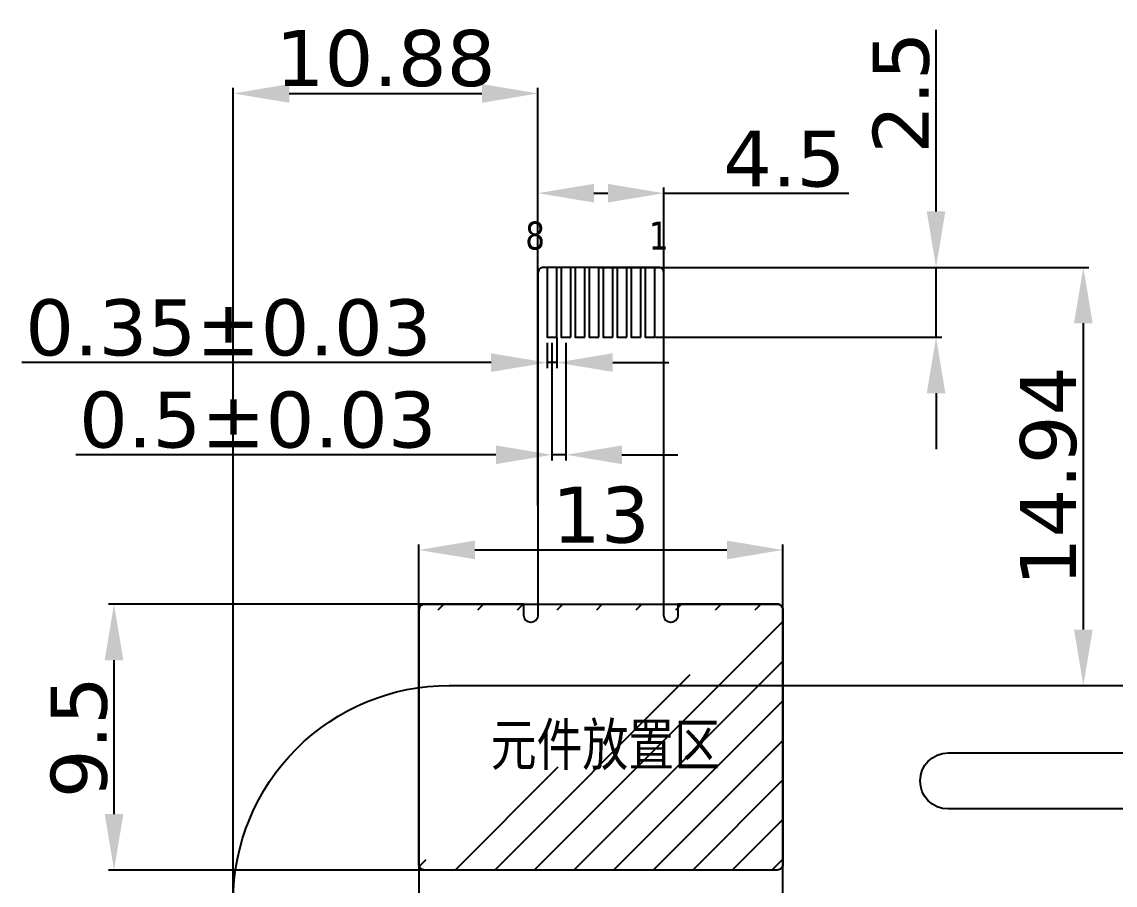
# Model space of a CAD drawing. Header units: inches. Extents: x 1779 to 2225, y 40 to 347.
# Drawn here: x 2053.84 to 2092.88, y 252.27 to 283.12 of the extents above; entities that cross this region are included whole.
import ezdxf

# ---------------------------------------------------------------- set-up
doc = ezdxf.new("R2010")
doc.units = ezdxf.units.IN
doc.header["$LTSCALE"] = 2.574606
doc.header["$MEASUREMENT"] = 0
doc.header["$PDMODE"] = 3
doc.header["$PDSIZE"] = 0.3125
doc.layers.get('0').update_dxf_attribs({"linetype": 'CONTINUOUS'})
doc.layers.get('Defpoints').update_dxf_attribs({"linetype": 'CONTINUOUS'})
for name, color, linetype in [('Cover lens', 6, 'CONTINUOUS'), ('Dimension', 7, 'CONTINUOUS'), ('FPC', 11, 'CONTINUOUS')]:
    doc.layers.add(name, color=color, linetype=linetype)
doc.styles.get("Standard").update_dxf_attribs({"font": 'romand.shx', "width": 0.8, "bigfont": 'bigfont.shx'})
doc.styles.add('文字样式', font='verdana.ttf', dxfattribs={"height": 2})
doc.dimstyles.new('标注', dxfattribs={"dimtxt": 2, "dimasz": 2, "dimexe": 0.2, "dimexo": 0.2, "dimgap": 0.2, "dimtad": 1, "dimdsep": 46, "dimtxsty": '文字样式', "dimcen": 0, "dimclrd": 256, "dimclre": 256, "dimclrt": 256, "dimadec": 0, "dimazin": 0, "dimtfac": 1, "dimtmove": 0, "dimatfit": 3, "dimfxl": 0, "dimarcsym": 0})

# ---------------------------------------------------------------- blocks, each defined once
blk = doc.blocks.new('*D77')
at = {"layer": 'Defpoints', "color": 0}
for p in [(2076.769, 276.997), (2072.269, 273.073), (2076.769, 273.073)]:
    blk.add_point(p, dxfattribs=at)
at = {"layer": 'Dimension', "lineweight": -2}
for p, q in [((2072.269, 273.273), (2072.269, 277.197)), ((2074.269, 276.997), (2074.769, 276.997)), ((2076.769, 273.273), (2076.769, 277.197)), ((2076.769, 276.997), (2083.369, 276.997))]:
    blk.add_line(p, q, dxfattribs=at)
at = {"layer": 'Dimension'}
for points in [[(2074.269, 277.331), (2074.269, 276.664), (2072.269, 276.997)], [(2074.769, 277.331), (2074.769, 276.664), (2076.769, 276.997)]]:
    blk.add_solid(points, dxfattribs=at)
at = {"layer": 'Dimension', "insert": (2081.069, 278.218), "char_height": 2, "attachment_point": 5, "style": '文字样式'}
blk.add_mtext('4.5', dxfattribs=at)
blk = doc.blocks.new('*D78')
at = {"layer": 'Defpoints', "color": 0}
for p in [(2076.269, 274.348), (2086.489, 274.348), (2076.269, 271.848)]:
    blk.add_point(p, dxfattribs=at)
at = {"layer": 'Dimension', "lineweight": -2}
for p, q in [((2086.489, 276.348), (2086.489, 282.835)), ((2076.469, 274.348), (2086.689, 274.348)), ((2086.489, 271.848), (2086.489, 274.348)), ((2076.469, 271.848), (2086.689, 271.848)), ((2086.489, 269.848), (2086.489, 267.848))]:
    blk.add_line(p, q, dxfattribs=at)
at = {"layer": 'Dimension'}
for points in [[(2086.156, 276.348), (2086.822, 276.348), (2086.489, 274.348)], [(2086.156, 269.848), (2086.822, 269.848), (2086.489, 271.848)]]:
    blk.add_solid(points, dxfattribs=at)
at = {"layer": 'Dimension', "insert": (2085.247, 280.591), "char_height": 2, "attachment_point": 5, "rotation": 90, "style": '文字样式'}
blk.add_mtext('2.5', dxfattribs=at)
blk = doc.blocks.new('*D79')
at = {"layer": 'Defpoints', "color": 0}
for p in [(2072.769, 271.848), (2073.269, 271.848), (2073.269, 267.651)]:
    blk.add_point(p, dxfattribs=at)
at = {"layer": 'Dimension', "lineweight": -2}
for p, q in [((2072.769, 271.648), (2072.769, 267.451)), ((2073.269, 271.648), (2073.269, 267.451)), ((2070.769, 267.651), (2055.763, 267.651)), ((2073.269, 267.651), (2072.769, 267.651)), ((2075.269, 267.651), (2077.269, 267.651))]:
    blk.add_line(p, q, dxfattribs=at)
at = {"layer": 'Dimension'}
for points in [[(2070.769, 267.984), (2070.769, 267.317), (2072.769, 267.651)], [(2075.269, 267.984), (2075.269, 267.317), (2073.269, 267.651)]]:
    blk.add_solid(points, dxfattribs=at)
at = {"layer": 'Dimension', "insert": (2062.266, 268.892), "char_height": 2, "attachment_point": 5, "style": '文字样式'}
blk.add_mtext('0.5%%P0.03', dxfattribs=at)
blk = doc.blocks.new('*D80')
at = {"layer": 'Defpoints', "color": 0}
for p in [(2072.594, 271.848), (2072.944, 272.043), (2072.944, 270.945)]:
    blk.add_point(p, dxfattribs=at)
at = {"layer": 'Dimension', "lineweight": -2}
for p, q in [((2072.944, 271.843), (2072.944, 270.745)), ((2072.594, 271.648), (2072.594, 270.745)), ((2070.594, 270.945), (2053.839, 270.945)), ((2072.944, 270.945), (2072.594, 270.945)), ((2074.944, 270.945), (2076.944, 270.945))]:
    blk.add_line(p, q, dxfattribs=at)
at = {"layer": 'Dimension'}
for points in [[(2070.594, 271.278), (2070.594, 270.611), (2072.594, 270.945)], [(2074.944, 271.278), (2074.944, 270.611), (2072.944, 270.945)]]:
    blk.add_solid(points, dxfattribs=at)
at = {"layer": 'Dimension', "insert": (2061.217, 272.186), "char_height": 2, "attachment_point": 5, "style": '文字样式'}
blk.add_mtext('0.35%%P0.03', dxfattribs=at)
blk = doc.blocks.new('*D81')
at = {"layer": 'Defpoints', "color": 0}
for p in [(2057.131, 262.312), (2069.746, 262.312), (2069.746, 252.812)]:
    blk.add_point(p, dxfattribs=at)
at = {"layer": 'Dimension', "lineweight": -2}
for p, q in [((2069.546, 262.312), (2056.931, 262.312)), ((2057.131, 254.812), (2057.131, 260.312)), ((2069.546, 252.812), (2056.931, 252.812))]:
    blk.add_line(p, q, dxfattribs=at)
at = {"layer": 'Dimension'}
for points in [[(2056.797, 260.312), (2057.464, 260.312), (2057.131, 262.312)], [(2056.797, 254.812), (2057.464, 254.812), (2057.131, 252.812)]]:
    blk.add_solid(points, dxfattribs=at)
at = {"layer": 'Dimension', "insert": (2055.89, 257.562), "char_height": 2, "attachment_point": 5, "rotation": 90, "style": '文字样式'}
blk.add_mtext('9.5', dxfattribs=at)
blk = doc.blocks.new('*D82')
at = {"layer": 'Defpoints', "color": 0}
for p in [(2081.019, 264.25), (2068.019, 255.019), (2081.019, 255.019)]:
    blk.add_point(p, dxfattribs=at)
at = {"layer": 'Dimension', "lineweight": -2}
for p, q in [((2068.019, 255.219), (2068.019, 264.45)), ((2081.019, 255.219), (2081.019, 264.45)), ((2070.019, 264.25), (2079.019, 264.25))]:
    blk.add_line(p, q, dxfattribs=at)
at = {"layer": 'Dimension'}
for points in [[(2070.019, 264.584), (2070.019, 263.917), (2068.019, 264.25)], [(2079.019, 264.584), (2079.019, 263.917), (2081.019, 264.25)]]:
    blk.add_solid(points, dxfattribs=at)
at = {"layer": 'Dimension', "insert": (2074.519, 265.492), "char_height": 2, "attachment_point": 5, "style": '文字样式'}
blk.add_mtext('13', dxfattribs=at)
blk = doc.blocks.new('*D83')
at = {"layer": 'Defpoints', "color": 0}
for p in [(2072.269, 280.561), (2072.269, 265.621), (2061.389, 239.213)]:
    blk.add_point(p, dxfattribs=at)
at = {"layer": 'Dimension', "lineweight": -2}
for p, q in [((2061.389, 239.413), (2061.389, 280.761)), ((2072.269, 265.821), (2072.269, 280.761)), ((2063.389, 280.561), (2070.269, 280.561))]:
    blk.add_line(p, q, dxfattribs=at)
at = {"layer": 'Dimension'}
for points in [[(2063.389, 280.895), (2063.389, 280.228), (2061.389, 280.561)], [(2070.269, 280.895), (2070.269, 280.228), (2072.269, 280.561)]]:
    blk.add_solid(points, dxfattribs=at)
at = {"layer": 'Dimension', "insert": (2066.829, 281.807), "char_height": 2, "attachment_point": 5, "style": '文字样式'}
blk.add_mtext('10.88', dxfattribs=at)
blk = doc.blocks.new('*D84')
at = {"layer": 'Defpoints', "color": 0}
for p in [(2074.269, 274.348), (2082.399, 259.408), (2091.748, 259.408)]:
    blk.add_point(p, dxfattribs=at)
at = {"layer": 'Dimension', "lineweight": -2}
for p, q in [((2074.469, 274.348), (2091.948, 274.348)), ((2091.748, 272.348), (2091.748, 261.408)), ((2082.599, 259.408), (2091.948, 259.408))]:
    blk.add_line(p, q, dxfattribs=at)
at = {"layer": 'Dimension'}
for points in [[(2091.415, 272.348), (2092.082, 272.348), (2091.748, 274.348)], [(2091.415, 261.408), (2092.082, 261.408), (2091.748, 259.408)]]:
    blk.add_solid(points, dxfattribs=at)
at = {"layer": 'Dimension', "insert": (2090.509, 266.878), "char_height": 2, "attachment_point": 5, "rotation": 90, "style": '文字样式'}
blk.add_mtext('14.94', dxfattribs=at)

msp = doc.modelspace()

# ---------------------------------------------------------------- hatches: boundary and pattern name
at = {"linetype": 'Continuous'}
h = msp.add_hatch(dxfattribs=at)
h.set_pattern_fill('C', color=6, angle=45, style=0, pattern_type=0)
h.set_pattern_definition([(45, (1811.1277, 54.0247), (-0.7071068, 0.7071068), [])])
edge = h.paths.add_edge_path()
edge.add_line((2068.019, 262.112), (2068.019, 253.012))
edge = h.paths.add_edge_path()
edge.add_arc((2068.219, 253.012), 0.2, 180, 270)
edge.add_line((2081.019, 252.812), (2068.219, 252.812))
edge.add_line((2081.019, 252.812), (2081.019, 262.112))
edge = h.paths.add_edge_path()
edge.add_arc((2080.819, 262.112), 0.2, 0, 90)
edge.add_line((2080.819, 262.312), (2068.219, 262.312))
edge.add_arc((2068.219, 262.112), 0.2, 90, 180)

# ---------------------------------------------------------------- linework, layer by layer
at = {"color": 7, "linetype": 'Continuous'}
msp.add_lwpolyline([(2072.019, 252.812), (2071.319, 252.812)], dxfattribs=at)
at = {"layer": 'Cover lens', "linetype": 'Continuous'}
msp.add_lwpolyline([(2068.962, 134.101, -0.395956), (2061.389, 142.165), (2061.389, 251.698, -0.414214), (2069.099, 259.408), (2118.739, 259.408, -0.414214), (2126.449, 251.698), (2126.449, 142.165, -0.395956), (2118.875, 134.101, -0.031377), (2068.962, 134.101)], format="xyb", dxfattribs=at)
msp.add_lwpolyline([(2100.919, 254.998), (2086.919, 254.998, -1), (2086.919, 256.998), (2100.919, 256.998, -1)], format="xyb", close=True, dxfattribs=at)
at = {"layer": 'FPC', "linetype": 'Continuous'}
msp.add_lwpolyline([(2081.019, 249.827), (2081.019, 253.012), (2081.019, 262.112, 0.414214), (2080.819, 262.312), (2077.269, 262.312), (2077.269, 261.912, -1), (2076.769, 261.912), (2076.769, 262.312), (2076.769, 274.148, 0.414214), (2076.569, 274.348), (2072.469, 274.348, 0.414214), (2072.269, 274.148), (2072.269, 262.312), (2072.269, 261.912, -1), (2071.769, 261.912), (2071.769, 262.312), (2068.219, 262.312, 0.414214), (2068.019, 262.112), (2068.019, 249.827, -0.414214)], format="xyb", dxfattribs=at)
for points in [[(2072.944, 271.848), (2072.944, 274.348), (2072.594, 274.348), (2072.594, 271.848)], [(2073.444, 271.848), (2073.444, 274.348), (2073.094, 274.348), (2073.094, 271.848)], [(2073.944, 271.848), (2073.944, 274.348), (2073.594, 274.348), (2073.594, 271.848)], [(2074.444, 271.848), (2074.444, 274.348), (2074.094, 274.348), (2074.094, 271.848)], [(2074.944, 271.848), (2074.944, 274.348), (2074.594, 274.348), (2074.594, 271.848)], [(2075.444, 271.848), (2075.444, 274.348), (2075.094, 274.348), (2075.094, 271.848)], [(2075.944, 271.848), (2075.944, 274.348), (2075.594, 274.348), (2075.594, 271.848)], [(2076.444, 271.848), (2076.444, 274.348), (2076.094, 274.348), (2076.094, 271.848)]]:
    msp.add_lwpolyline(points, close=True, dxfattribs=at)
msp.add_lwpolyline([(2080.819, 262.312, -0.414214), (2081.019, 262.112), (2081.019, 253.012, -0.414214), (2080.819, 252.812), (2068.219, 252.812, -0.414214), (2068.019, 253.012), (2068.019, 262.112, -0.414214), (2068.219, 262.312)], format="xyb", close=True, dxfattribs=at)

# ---------------------------------------------------------------- texts
at = {"color": 3, "insert": (2070.585, 258.048), "char_height": 1.5, "width": 23.73653, "attachment_point": 1}
msp.add_mtext('{\\fSimSun|b0|i0|c134|p54;\\C256;元件放置区}', dxfattribs=at)
at = {"layer": 'FPC', "char_height": 1, "width": 70.63946, "attachment_point": 5}
for s, insert in [('{\\fVerdana|b0|i0|c0|p34;8}', (2072.169, 275.474)), ('{\\fVerdana|b0|i0|c0|p34;1}', (2076.58, 275.481))]:
    msp.add_mtext(s, dxfattribs=dict(at, insert=insert))

# ---------------------------------------------------------------- dimensions: what is measured, and where the dimension line sits
at = {"layer": 'Dimension'}
for base, p1, p2, picture, middle in [((2072.269, 280.561), (2061.389, 239.213), (2072.269, 265.621), '*D83', (2066.829, 281.807)), ((2076.769, 276.997), (2072.269, 273.073), (2076.769, 273.073), '*D77', (2081.069, 278.218))]:
    dim = msp.add_linear_dim(base=base, p1=p1, p2=p2, dimstyle='标注', override={"dimfxl": 0.5}, dxfattribs=at)
    dim.commit()
    dim.dimension.update_dxf_attribs({"geometry": picture, "text_midpoint": middle})
for base, p1, p2, picture, middle in [((2086.489, 274.348), (2076.269, 271.848), (2076.269, 274.348), '*D78', (2085.247, 280.591)), ((2091.748, 259.408), (2074.269, 274.348), (2082.399, 259.408), '*D84', (2090.509, 266.878)), ((2057.131, 262.312), (2069.746, 252.812), (2069.746, 262.312), '*D81', (2055.89, 257.562))]:
    dim = msp.add_linear_dim(base=base, p1=p1, p2=p2, angle=90, dimstyle='标注', override={"dimfxl": 0.5}, dxfattribs=at)
    dim.commit()
    dim.dimension.update_dxf_attribs({"geometry": picture, "text_midpoint": middle})
for base, p1, p2, picture, middle in [((2072.944, 270.945), (2072.594, 271.848), (2072.944, 272.043), '*D80', (2061.217, 270.945)), ((2073.269, 267.651), (2072.769, 271.848), (2073.269, 271.848), '*D79', (2062.266, 267.651))]:
    dim = msp.add_linear_dim(base=base, p1=p1, p2=p2, text='<>%%P0.03', dimstyle='标注', override={"dimfxl": 0.5}, dxfattribs=at)
    dim.commit()
    dim.dimension.update_dxf_attribs({"geometry": picture, "text_midpoint": middle, "dimtype": 160})
dim = msp.add_linear_dim(base=(2081.019, 264.25), p1=(2068.019, 255.019), p2=(2081.019, 255.019), dimstyle='标注', override={"dimfxl": 0.5}, dxfattribs=at)
dim.commit()
dim.dimension.update_dxf_attribs({"geometry": '*D82', "text_midpoint": (2074.519, 264.25), "dimtype": 160})

doc.saveas('drawing.dxf')
